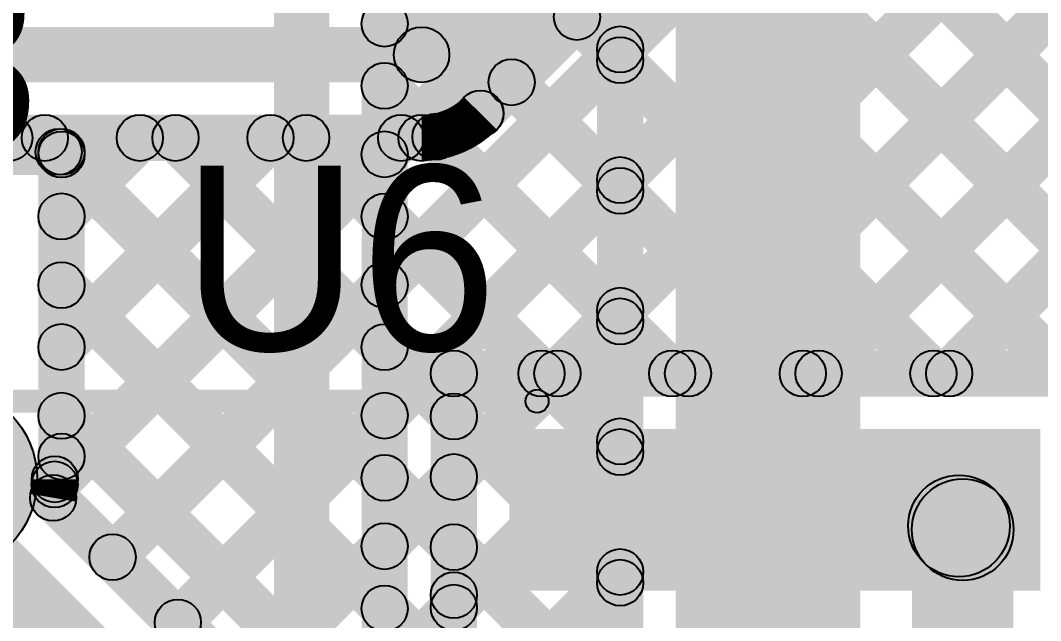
# Model space of a CAD drawing. Header units: millimetres. Extents: x -0.08 to 3.07, y -0.08 to 2.73.
# Drawn here: x 0.5681 to 0.7891, y 0.7885 to 0.9184 of the extents above; entities that cross this region are included whole.
import ezdxf

# ---------------------------------------------------------------- set-up
doc = ezdxf.new("R2010")
doc.units = ezdxf.units.MM
doc.header["$MEASUREMENT"] = 0
for name, color, linetype in [('BottomLayer', 5, 'Continuous'), ('TopLayer', 1, 'Continuous'), ('TopOverlay', 2, 'Continuous'), ('TopPaste', 8, 'Continuous'), ('TopSolder', 216, 'Continuous'), ('ViaHoleLayer', 16, 'Continuous')]:
    doc.layers.add(name, color=color, linetype=linetype)

# ---------------------------------------------------------------- blocks, each defined once
blk = doc.blocks.new('SOIC_8_58')
at = {"layer": 'TopLayer'}
blk.add_hatch(color=1, dxfattribs=at).paths.add_polyline_path([(0.13681, 0.08681), (0.13681, 0.06319), (0.07579, 0.06319), (0.07579, 0.08681)])
at = {"layer": 'TopOverlay'}
blk.add_hatch(color=2, dxfattribs=at).paths.add_polyline_path([(-0.078, 0.0965), (-0.078, 0.1015), (0.077, 0.1015), (0.077, 0.0965)])
h = blk.add_hatch(color=2, dxfattribs=at)
edge = h.paths.add_edge_path()
edge.add_arc((0.077, 0.099), 0.0025, 0, 360)
at = {"layer": 'TopPaste'}
blk.add_hatch(color=8, dxfattribs=at).paths.add_polyline_path([(0.13681, 0.08681), (0.13681, 0.06319), (0.07579, 0.06319), (0.07579, 0.08681)])
at = {"layer": 'TopSolder'}
blk.add_hatch(color=216, dxfattribs=at).paths.add_polyline_path([(0.14081, 0.09081), (0.14081, 0.05919), (0.07179, 0.05919), (0.07179, 0.09081)])
at = {"layer": 'TopOverlay'}
blk.add_circle((0.077, 0.099), 0.0025, dxfattribs=at)

msp = doc.modelspace()

# ---------------------------------------------------------------- hatches: boundary and pattern name
at = {"layer": 'BottomLayer'}
for points in [[(0.75, 0.765), (0.71, 0.765), (0.71, 1.228), (0.75, 1.228)], [(0.703, 0.765), (0.693, 0.765), (0.693, 1.17568), (0.703, 1.17568)], [(0.65054, 0.91419), (0.64346, 0.92126), (0.69446, 0.97226), (0.70154, 0.96519)], [(0.64886, 0.95191), (0.65593, 0.95898), (0.70154, 0.91337), (0.69446, 0.9063)], [(0.635, 0.713), (0.623, 0.713), (0.623, 0.951), (0.635, 0.951)], [(0.65054, 0.88591), (0.64346, 0.89298), (0.69446, 0.94398), (0.70154, 0.93691)], [(0.652, 0.7375), (0.642, 0.7375), (0.642, 0.93541), (0.652, 0.93541)], [(0.64346, 0.92902), (0.65054, 0.93609), (0.70154, 0.88509), (0.69446, 0.87802)], [(0.65054, 0.85762), (0.64346, 0.86469), (0.69446, 0.91569), (0.70154, 0.90862)], [(0.64346, 0.90073), (0.65054, 0.9078), (0.70154, 0.8568), (0.69446, 0.84973)], [(0.65054, 0.82934), (0.64346, 0.83641), (0.69446, 0.88741), (0.70154, 0.88034)], [(0.65054, 0.82934), (0.64346, 0.83641), (0.69446, 0.88741), (0.70154, 0.88034)], [(0.64346, 0.87245), (0.65054, 0.87952), (0.70154, 0.82852), (0.69446, 0.82145)], [(0.65054, 0.80105), (0.64346, 0.80812), (0.69446, 0.85912), (0.70154, 0.85205)], [(0.64346, 0.84416), (0.65054, 0.85123), (0.70154, 0.80023), (0.69446, 0.79316)], [(0.65054, 0.77277), (0.64346, 0.77984), (0.69446, 0.83084), (0.70154, 0.82377)], [(0.64346, 0.81588), (0.65054, 0.82295), (0.70154, 0.77195), (0.69446, 0.76488)], [(0.7636, 0.80122), (0.77916, 0.81678), (0.77997, 0.81597), (0.76441, 0.80041)], [(0.78319, 0.23381), (0.76119, 0.23381), (0.76119, 0.80819), (0.78319, 0.80819)], [(0.65054, 0.74448), (0.64346, 0.75156), (0.69446, 0.80256), (0.70154, 0.79548)], [(0.64346, 0.78759), (0.65054, 0.79467), (0.70154, 0.74367), (0.69446, 0.73659)]]:
    msp.add_hatch(color=5, dxfattribs=at).paths.add_polyline_path(points)
h = msp.add_hatch(color=5, dxfattribs=at)
edge = h.paths.add_edge_path()
edge.add_arc((0.647, 0.91773), 0.005, 0, 360)
h = msp.add_hatch(color=5, dxfattribs=at)
edge = h.paths.add_edge_path()
edge.add_arc((0.698, 0.91216), 0.005, 0, 360)
h = msp.add_hatch(color=5, dxfattribs=at)
edge = h.paths.add_edge_path()
edge.add_arc((0.698, 0.90984), 0.005, 0, 360)
h = msp.add_hatch(color=5, dxfattribs=at)
edge = h.paths.add_edge_path()
edge.add_arc((0.647, 0.90427), 0.005, 0, 360)
h = msp.add_hatch(color=5, dxfattribs=at)
edge = h.paths.add_edge_path()
edge.add_arc((0.647, 0.88944), 0.005, 0, 360)
h = msp.add_hatch(color=5, dxfattribs=at)
edge = h.paths.add_edge_path()
edge.add_arc((0.698, 0.88387), 0.005, 0, 360)
h = msp.add_hatch(color=5, dxfattribs=at)
edge = h.paths.add_edge_path()
edge.add_arc((0.698, 0.88387), 0.005, 0, 360)
h = msp.add_hatch(color=5, dxfattribs=at)
edge = h.paths.add_edge_path()
edge.add_arc((0.698, 0.88155), 0.005, 0, 360)
h = msp.add_hatch(color=5, dxfattribs=at)
edge = h.paths.add_edge_path()
edge.add_arc((0.647, 0.87598), 0.005, 0, 360)
h = msp.add_hatch(color=5, dxfattribs=at)
edge = h.paths.add_edge_path()
edge.add_arc((0.647, 0.86116), 0.005, 0, 360)
h = msp.add_hatch(color=5, dxfattribs=at)
edge = h.paths.add_edge_path()
edge.add_arc((0.698, 0.85559), 0.005, 0, 360)
h = msp.add_hatch(color=5, dxfattribs=at)
edge = h.paths.add_edge_path()
edge.add_arc((0.698, 0.85327), 0.005, 0, 360)
h = msp.add_hatch(color=5, dxfattribs=at)
edge = h.paths.add_edge_path()
edge.add_arc((0.647, 0.8477), 0.005, 0, 360)
h = msp.add_hatch(color=5, dxfattribs=at)
edge = h.paths.add_edge_path()
edge.add_arc((0.55175, 0.8191), 0.02, 0, 360)
h = msp.add_hatch(color=5, dxfattribs=at)
edge = h.paths.add_edge_path()
edge.add_arc((0.647, 0.83287), 0.005, 0, 360)
h = msp.add_hatch(color=5, dxfattribs=at)
edge = h.paths.add_edge_path()
edge.add_arc((0.647, 0.83287), 0.005, 0, 360)
h = msp.add_hatch(color=5, dxfattribs=at)
edge = h.paths.add_edge_path()
edge.add_arc((0.698, 0.8273), 0.005, 0, 360)
h = msp.add_hatch(color=5, dxfattribs=at)
edge = h.paths.add_edge_path()
edge.add_arc((0.698, 0.82498), 0.005, 0, 360)
h = msp.add_hatch(color=5, dxfattribs=at)
edge = h.paths.add_edge_path()
edge.add_arc((0.647, 0.81941), 0.005, 0, 360)
h = msp.add_hatch(color=5, dxfattribs=at)
edge = h.paths.add_edge_path()
edge.add_arc((0.77138, 0.809), 0.01181, 0, 360)
h = msp.add_hatch(color=5, dxfattribs=at)
edge = h.paths.add_edge_path()
edge.add_arc((0.77138, 0.809), 0.011, 0, 360)
h = msp.add_hatch(color=5, dxfattribs=at)
edge = h.paths.add_edge_path()
edge.add_arc((0.77219, 0.80819), 0.011, 0, 360)
h = msp.add_hatch(color=5, dxfattribs=at)
edge = h.paths.add_edge_path()
edge.add_arc((0.77219, 0.80819), 0.011, 0, 360)
h = msp.add_hatch(color=5, dxfattribs=at)
edge = h.paths.add_edge_path()
edge.add_arc((0.647, 0.80459), 0.005, 0, 360)
h = msp.add_hatch(color=5, dxfattribs=at)
edge = h.paths.add_edge_path()
edge.add_arc((0.698, 0.79902), 0.005, 0, 360)
h = msp.add_hatch(color=5, dxfattribs=at)
edge = h.paths.add_edge_path()
edge.add_arc((0.698, 0.7967), 0.005, 0, 360)
h = msp.add_hatch(color=5, dxfattribs=at)
edge = h.paths.add_edge_path()
edge.add_arc((0.647, 0.79113), 0.005, 0, 360)
at = {"layer": 'TopLayer'}
for points in [[(0.59161, 0.7987), (0.58454, 0.80577), (0.82246, 1.04369), (0.82954, 1.03662)], [(0.60576, 0.78456), (0.59869, 0.79163), (0.82246, 1.01541), (0.82954, 1.00834)], [(0.60576, 0.78456), (0.59869, 0.79163), (0.82246, 1.01541), (0.82954, 1.00834)], [(0.69668, 0.98894), (0.70375, 0.99601), (0.90498, 0.79478), (0.89791, 0.78771)], [(0.68795, 0.83846), (0.68088, 0.84554), (0.82246, 0.98712), (0.82954, 0.98005)], [(0.69668, 0.96066), (0.70375, 0.96773), (0.90498, 0.7665), (0.89791, 0.75943)], [(0.71623, 0.83846), (0.70916, 0.84554), (0.82246, 0.95884), (0.82954, 0.95177)], [(0.65924, 0.90676), (0.65076, 0.91524), (0.67797, 0.94246), (0.68646, 0.93397)], [(0.69655, 0.9325), (0.70362, 0.93957), (0.79766, 0.84554), (0.79058, 0.83846)], [(0.74452, 0.83846), (0.73744, 0.84554), (0.82246, 0.93056), (0.82954, 0.92348)], [(0.67129, 0.89476), (0.66422, 0.90183), (0.69138, 0.929), (0.69845, 0.92193)], [(0.68511, 0.91565), (0.69218, 0.92273), (0.76937, 0.84554), (0.7623, 0.83846)], [(0.52103, 0.905), (0.52103, 0.917), (0.655, 0.917), (0.655, 0.905)], [(0.67097, 0.90151), (0.67804, 0.90858), (0.74109, 0.84554), (0.73402, 0.83846)], [(0.7728, 0.83846), (0.76573, 0.84554), (0.82246, 0.90227), (0.82954, 0.8952)], [(0.532, 0.888), (0.532, 0.898), (0.655, 0.898), (0.655, 0.888)], [(0.542, 0.885), (0.542, 0.895), (0.577, 0.895), (0.577, 0.885)], [(0.56624, 0.88646), (0.55917, 0.89354), (0.56217, 0.89654), (0.56924, 0.88946)], [(0.56988, 0.88946), (0.57695, 0.89654), (0.57995, 0.89354), (0.57288, 0.88646)], [(0.57907, 0.81444), (0.572, 0.82151), (0.64702, 0.89654), (0.65409, 0.88946)], [(0.58054, 0.87247), (0.57346, 0.87955), (0.59045, 0.89654), (0.59753, 0.88946)], [(0.58054, 0.84419), (0.57346, 0.85126), (0.61874, 0.89654), (0.62581, 0.88946)], [(0.59816, 0.88946), (0.60523, 0.89654), (0.66554, 0.83623), (0.65846, 0.82916)], [(0.62645, 0.88946), (0.63352, 0.89654), (0.68452, 0.84554), (0.67745, 0.83846)], [(0.65448, 0.88972), (0.66155, 0.89679), (0.7128, 0.84554), (0.70573, 0.83846)], [(0.57346, 0.88588), (0.58054, 0.89295), (0.66554, 0.80795), (0.65846, 0.80088)], [(0.582, 0.824), (0.572, 0.824), (0.572, 0.89), (0.582, 0.89)], [(0.57346, 0.85759), (0.58054, 0.86467), (0.66554, 0.77967), (0.65846, 0.77259)], [(0.662, 0.837), (0.662, 0.847), (0.801, 0.847), (0.801, 0.837)], [(0.667, 0.794), (0.657, 0.794), (0.657, 0.842), (0.667, 0.842)], [(0.57346, 0.82931), (0.58054, 0.83638), (0.66554, 0.75138), (0.65846, 0.74431)], [(0.674, 0.795), (0.789, 0.795), (0.789, 0.83), (0.674, 0.83)], [(0.6199, 0.77042), (0.61283, 0.77749), (0.65846, 0.82312), (0.66554, 0.81605)], [(0.57169, 0.81156), (0.57876, 0.81863), (0.65885, 0.73854), (0.65178, 0.73146)], [(0.54428, 0.79795), (0.55984, 0.81351), (0.65357, 0.71978), (0.63801, 0.70422)], [(0.63404, 0.75627), (0.62697, 0.76334), (0.65846, 0.79484), (0.66554, 0.78777)], [(0.667, 0.783), (0.657, 0.783), (0.657, 0.794), (0.667, 0.794)], [(0.667, 0.783), (0.657, 0.783), (0.657, 0.794), (0.667, 0.794)]]:
    msp.add_hatch(color=1, dxfattribs=at).paths.add_polyline_path(points)
h = msp.add_hatch(color=1, dxfattribs=at)
edge = h.paths.add_edge_path()
edge.add_arc((0.68865, 0.91919), 0.005, 0, 360)
h = msp.add_hatch(color=1, dxfattribs=at)
edge = h.paths.add_edge_path()
edge.add_arc((0.655, 0.911), 0.006, 0, 360)
h = msp.add_hatch(color=1, dxfattribs=at)
edge = h.paths.add_edge_path()
edge.add_arc((0.655, 0.911), 0.006, 0, 360)
h = msp.add_hatch(color=1, dxfattribs=at)
edge = h.paths.add_edge_path()
edge.add_arc((0.6745, 0.90505), 0.005, 0, 360)
h = msp.add_hatch(color=1, dxfattribs=at)
edge = h.paths.add_edge_path()
edge.add_arc((0.66773, 0.89827), 0.005, 0, 360)
h = msp.add_hatch(color=1, dxfattribs=at)
edge = h.paths.add_edge_path()
edge.add_arc((0.66775, 0.8983), 0.005, 0, 360)
h = msp.add_hatch(color=1, dxfattribs=at)
edge = h.paths.add_edge_path()
edge.add_arc((0.66775, 0.8983), 0.005, 0, 360)
h = msp.add_hatch(color=1, dxfattribs=at)
edge = h.paths.add_edge_path()
edge.add_arc((0.56571, 0.893), 0.005, 0, 360)
h = msp.add_hatch(color=1, dxfattribs=at)
edge = h.paths.add_edge_path()
edge.add_arc((0.57341, 0.893), 0.005, 0, 360)
h = msp.add_hatch(color=1, dxfattribs=at)
edge = h.paths.add_edge_path()
edge.add_arc((0.59399, 0.893), 0.005, 0, 360)
h = msp.add_hatch(color=1, dxfattribs=at)
edge = h.paths.add_edge_path()
edge.add_arc((0.6017, 0.893), 0.005, 0, 360)
h = msp.add_hatch(color=1, dxfattribs=at)
edge = h.paths.add_edge_path()
edge.add_arc((0.62227, 0.893), 0.005, 0, 360)
h = msp.add_hatch(color=1, dxfattribs=at)
edge = h.paths.add_edge_path()
edge.add_arc((0.62998, 0.893), 0.005, 0, 360)
h = msp.add_hatch(color=1, dxfattribs=at)
edge = h.paths.add_edge_path()
edge.add_arc((0.65056, 0.893), 0.005, 0, 360)
h = msp.add_hatch(color=1, dxfattribs=at)
edge = h.paths.add_edge_path()
edge.add_arc((0.655, 0.893), 0.005, 0, 360)
h = msp.add_hatch(color=1, dxfattribs=at)
edge = h.paths.add_edge_path()
edge.add_arc((0.655, 0.893), 0.005, 0, 360)
h = msp.add_hatch(color=1, dxfattribs=at)
edge = h.paths.add_edge_path()
edge.add_arc((0.655, 0.893), 0.005, 0, 360)
h = msp.add_hatch(color=1, dxfattribs=at)
edge = h.paths.add_edge_path()
edge.add_arc((0.65801, 0.89325), 0.005, 0, 360)
h = msp.add_hatch(color=1, dxfattribs=at)
edge = h.paths.add_edge_path()
edge.add_arc((0.57641, 0.89), 0.005, 0, 360)
h = msp.add_hatch(color=1, dxfattribs=at)
edge = h.paths.add_edge_path()
edge.add_arc((0.577, 0.89), 0.005, 0, 360)
h = msp.add_hatch(color=1, dxfattribs=at)
edge = h.paths.add_edge_path()
edge.add_arc((0.577, 0.89), 0.005, 0, 360)
h = msp.add_hatch(color=1, dxfattribs=at)
edge = h.paths.add_edge_path()
edge.add_arc((0.577, 0.88941), 0.005, 0, 360)
h = msp.add_hatch(color=1, dxfattribs=at)
edge = h.paths.add_edge_path()
edge.add_arc((0.577, 0.87601), 0.005, 0, 360)
h = msp.add_hatch(color=1, dxfattribs=at)
edge = h.paths.add_edge_path()
edge.add_arc((0.577, 0.86113), 0.005, 0, 360)
h = msp.add_hatch(color=1, dxfattribs=at)
edge = h.paths.add_edge_path()
edge.add_arc((0.577, 0.84773), 0.005, 0, 360)
h = msp.add_hatch(color=1, dxfattribs=at)
edge = h.paths.add_edge_path()
edge.add_arc((0.662, 0.842), 0.005, 0, 360)
h = msp.add_hatch(color=1, dxfattribs=at)
edge = h.paths.add_edge_path()
edge.add_arc((0.662, 0.842), 0.005, 0, 360)
h = msp.add_hatch(color=1, dxfattribs=at)
edge = h.paths.add_edge_path()
edge.add_arc((0.68098, 0.842), 0.005, 0, 360)
h = msp.add_hatch(color=1, dxfattribs=at)
edge = h.paths.add_edge_path()
edge.add_arc((0.68441, 0.842), 0.005, 0, 360)
h = msp.add_hatch(color=1, dxfattribs=at)
edge = h.paths.add_edge_path()
edge.add_arc((0.70927, 0.842), 0.005, 0, 360)
h = msp.add_hatch(color=1, dxfattribs=at)
edge = h.paths.add_edge_path()
edge.add_arc((0.7127, 0.842), 0.005, 0, 360)
h = msp.add_hatch(color=1, dxfattribs=at)
edge = h.paths.add_edge_path()
edge.add_arc((0.73755, 0.842), 0.005, 0, 360)
h = msp.add_hatch(color=1, dxfattribs=at)
edge = h.paths.add_edge_path()
edge.add_arc((0.74098, 0.842), 0.005, 0, 360)
h = msp.add_hatch(color=1, dxfattribs=at)
edge = h.paths.add_edge_path()
edge.add_arc((0.76584, 0.842), 0.005, 0, 360)
h = msp.add_hatch(color=1, dxfattribs=at)
edge = h.paths.add_edge_path()
edge.add_arc((0.76926, 0.842), 0.005, 0, 360)
h = msp.add_hatch(color=1, dxfattribs=at)
edge = h.paths.add_edge_path()
edge.add_arc((0.577, 0.83285), 0.005, 0, 360)
h = msp.add_hatch(color=1, dxfattribs=at)
edge = h.paths.add_edge_path()
edge.add_arc((0.662, 0.8327), 0.005, 0, 360)
h = msp.add_hatch(color=1, dxfattribs=at)
edge = h.paths.add_edge_path()
edge.add_arc((0.577, 0.824), 0.005, 0, 360)
h = msp.add_hatch(color=1, dxfattribs=at)
edge = h.paths.add_edge_path()
edge.add_arc((0.662, 0.81959), 0.005, 0, 360)
h = msp.add_hatch(color=1, dxfattribs=at)
edge = h.paths.add_edge_path()
edge.add_arc((0.57553, 0.81798), 0.005, 0, 360)
h = msp.add_hatch(color=1, dxfattribs=at)
edge = h.paths.add_edge_path()
edge.add_arc((0.57556, 0.8191), 0.005, 0, 360)
h = msp.add_hatch(color=1, dxfattribs=at)
edge = h.paths.add_edge_path()
edge.add_arc((0.57522, 0.81509), 0.005, 0, 360)
h = msp.add_hatch(color=1, dxfattribs=at)
edge = h.paths.add_edge_path()
edge.add_arc((0.57522, 0.81509), 0.005, 0, 360)
h = msp.add_hatch(color=1, dxfattribs=at)
edge = h.paths.add_edge_path()
edge.add_arc((0.77138, 0.809), 0.01181, 0, 360)
h = msp.add_hatch(color=1, dxfattribs=at)
edge = h.paths.add_edge_path()
edge.add_arc((0.662, 0.80441), 0.005, 0, 360)
h = msp.add_hatch(color=1, dxfattribs=at)
edge = h.paths.add_edge_path()
edge.add_arc((0.58808, 0.80224), 0.005, 0, 360)
h = msp.add_hatch(color=1, dxfattribs=at)
edge = h.paths.add_edge_path()
edge.add_arc((0.662, 0.794), 0.005, 0, 360)
h = msp.add_hatch(color=1, dxfattribs=at)
edge = h.paths.add_edge_path()
edge.add_arc((0.662, 0.794), 0.005, 0, 360)
h = msp.add_hatch(color=1, dxfattribs=at)
edge = h.paths.add_edge_path()
edge.add_arc((0.662, 0.794), 0.005, 0, 360)
h = msp.add_hatch(color=1, dxfattribs=at)
edge = h.paths.add_edge_path()
edge.add_arc((0.662, 0.7913), 0.005, 0, 360)
h = msp.add_hatch(color=1, dxfattribs=at)
edge = h.paths.add_edge_path()
edge.add_arc((0.60222, 0.78809), 0.005, 0, 360)
h = msp.add_hatch(color=1, dxfattribs=at)
edge = h.paths.add_edge_path()
edge.add_arc((0.60222, 0.78809), 0.005, 0, 360)
at = {"layer": 'ViaHoleLayer'}
h = msp.add_hatch(color=16, dxfattribs=at)
edge = h.paths.add_edge_path()
edge.add_arc((0.77138, 0.809), 0.00591, 0, 360)

# ---------------------------------------------------------------- linework, layer by layer
at = {"layer": 'BottomLayer'}
for centre, radius in [((0.647, 0.91773), 0.005), ((0.698, 0.91216), 0.005), ((0.698, 0.90984), 0.005), ((0.647, 0.90427), 0.005), ((0.647, 0.88944), 0.005), ((0.698, 0.88387), 0.005), ((0.698, 0.88387), 0.005), ((0.698, 0.88155), 0.005), ((0.647, 0.87598), 0.005), ((0.647, 0.86116), 0.005), ((0.698, 0.85559), 0.005), ((0.698, 0.85327), 0.005), ((0.647, 0.8477), 0.005), ((0.55175, 0.8191), 0.02), ((0.647, 0.83287), 0.005), ((0.647, 0.83287), 0.005), ((0.698, 0.8273), 0.005), ((0.698, 0.82498), 0.005), ((0.647, 0.81941), 0.005), ((0.77138, 0.809), 0.011), ((0.77219, 0.80819), 0.011), ((0.77219, 0.80819), 0.011), ((0.647, 0.80459), 0.005), ((0.698, 0.79902), 0.005), ((0.698, 0.7967), 0.005), ((0.647, 0.79113), 0.005)]:
    msp.add_circle(centre, radius, dxfattribs=at)
at = {"layer": 'TopLayer', "const_width": 0.01}
for points in [[(0.66775, 0.8983, -0.199396), (0.655, 0.893)], [(0.66773, 0.89827, -0.198912), (0.655, 0.893)], [(0.57556, 0.8191, -0.042326), (0.57522, 0.81509)]]:
    msp.add_lwpolyline(points, format="xyb", dxfattribs=at)
at = {"layer": 'TopLayer'}
for centre, radius in [((0.68865, 0.91919), 0.005), ((0.655, 0.911), 0.006), ((0.655, 0.911), 0.006), ((0.6745, 0.90505), 0.005), ((0.66773, 0.89827), 0.005), ((0.66775, 0.8983), 0.005), ((0.66775, 0.8983), 0.005), ((0.56571, 0.893), 0.005), ((0.57341, 0.893), 0.005), ((0.59399, 0.893), 0.005), ((0.6017, 0.893), 0.005), ((0.62227, 0.893), 0.005), ((0.62998, 0.893), 0.005), ((0.65056, 0.893), 0.005), ((0.655, 0.893), 0.005), ((0.655, 0.893), 0.005), ((0.655, 0.893), 0.005), ((0.65801, 0.89325), 0.005), ((0.57641, 0.89), 0.005), ((0.577, 0.89), 0.005), ((0.577, 0.89), 0.005), ((0.577, 0.88941), 0.005), ((0.577, 0.87601), 0.005), ((0.577, 0.86113), 0.005), ((0.577, 0.84773), 0.005), ((0.662, 0.842), 0.005), ((0.662, 0.842), 0.005), ((0.68098, 0.842), 0.005), ((0.68441, 0.842), 0.005), ((0.70927, 0.842), 0.005), ((0.7127, 0.842), 0.005), ((0.73755, 0.842), 0.005), ((0.74098, 0.842), 0.005), ((0.76584, 0.842), 0.005), ((0.76926, 0.842), 0.005), ((0.577, 0.83285), 0.005), ((0.662, 0.8327), 0.005), ((0.577, 0.824), 0.005), ((0.662, 0.81959), 0.005), ((0.57553, 0.81798), 0.005), ((0.57556, 0.8191), 0.005), ((0.57522, 0.81509), 0.005), ((0.57522, 0.81509), 0.005), ((0.662, 0.80441), 0.005), ((0.58808, 0.80224), 0.005), ((0.662, 0.794), 0.005), ((0.662, 0.794), 0.005), ((0.662, 0.794), 0.005), ((0.662, 0.7913), 0.005), ((0.60222, 0.78809), 0.005), ((0.60222, 0.78809), 0.005)]:
    msp.add_circle(centre, radius, dxfattribs=at)

# ---------------------------------------------------------------- block references
at = {"rotation": 360}
msp.add_blockref('SOIC_8_58', (0.603, 0.737), dxfattribs=at)

# ---------------------------------------------------------------- texts
at = {"layer": 'TopOverlay'}
for s, p in [('R3', (0.504, 0.89)), ('U6', (0.603, 0.847))]:
    msp.add_text(s, height=0.04, dxfattribs=at).set_placement(p)

doc.saveas('drawing.dxf')
